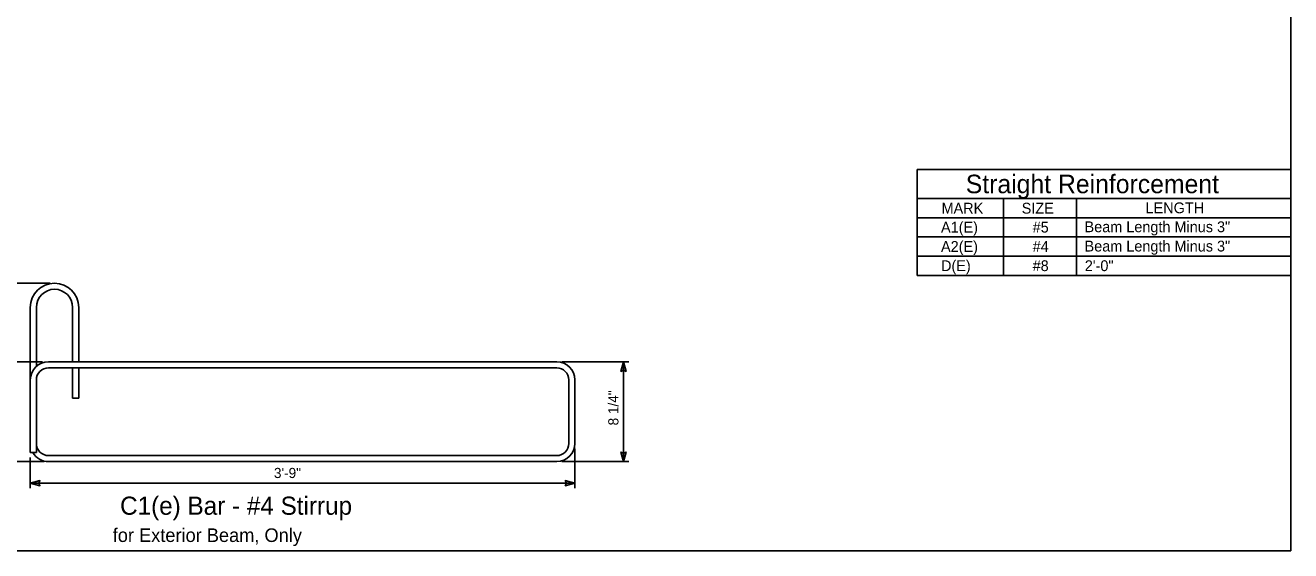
# Model space of a CAD drawing. Extents: x 1157 to 1185.5, y 1000.5 to 1021.5.
# Drawn here: x 1168.07 to 1185.5, y 1000.5 to 1007.74 of the extents above; entities that cross this region are included whole.
import ezdxf

# ---------------------------------------------------------------- set-up
doc = ezdxf.new("R2010")
doc.units = 0
for name, color, linetype in [('01-Slab', 7, 'Continuous'), ('03-Dimensions', 7, 'Continuous'), ('10-Sheet Border', 7, 'Continuous'), ('41-Bearing Pads', 7, 'Continuous'), ('42-Substructures', 7, 'Continuous')]:
    doc.layers.add(name, color=color, linetype=linetype)

# ---------------------------------------------------------------- blocks, each defined once
blk = doc.blocks.new('ARHEAD')
at = {"layer": '03-Dimensions'}
blk.add_lwpolyline([(0, 0), (-0.133, 0.033), (-0.117, 0), (-0.133, -0.033)], close=True, dxfattribs=at)

msp = doc.modelspace()

# ---------------------------------------------------------------- linework, layer by layer
at = {"layer": '01-Slab'}
for p, q in [((1180.356, 1005.752), (1185.5, 1005.752)), ((1180.356, 1004.291), (1180.356, 1005.752)), ((1185.5, 1004.291), (1185.5, 1005.752)), ((1180.356, 1005.354), (1185.5, 1005.354)), ((1181.544, 1004.291), (1181.544, 1005.354)), ((1182.551, 1004.291), (1182.551, 1005.354)), ((1180.356, 1005.088), (1185.5, 1005.088)), ((1180.356, 1004.291), (1185.5, 1004.291))]:
    msp.add_line(p, q, dxfattribs=at)
at = {"layer": '03-Dimensions'}
for p, q in [((1180.356, 1005.354), (1185.5, 1005.354)), ((1180.356, 1004.822), (1185.5, 1004.822)), ((1180.356, 1004.557), (1185.5, 1004.557)), ((1168.414, 1004.185), (1166.993, 1004.185)), ((1168.309, 1003.102), (1167.597, 1003.102)), ((1175.461, 1003.102), (1176.382, 1003.102)), ((1176.312, 1001.727), (1176.312, 1003.102)), ((1168.141, 1001.782), (1168.141, 1001.361)), ((1175.641, 1001.907), (1175.641, 1001.361)), ((1168.331, 1001.727), (1166.993, 1001.727)), ((1175.461, 1001.727), (1176.382, 1001.727)), ((1168.141, 1001.431), (1175.641, 1001.431))]:
    msp.add_line(p, q, dxfattribs=at)
at = {"layer": '10-Sheet Border'}
for p, q in [((1185.5, 1021.5), (1185.5, 1000.5)), ((1185.5, 1000.5), (1157, 1000.5))]:
    msp.add_line(p, q, dxfattribs=at)
at = {"layer": '41-Bearing Pads'}
for p, q in [((1168.141, 1002.852), (1168.141, 1003.852)), ((1168.224, 1003.039), (1168.224, 1003.852)), ((1168.724, 1003.102), (1168.724, 1003.852)), ((1168.808, 1003.102), (1168.808, 1003.852)), ((1168.391, 1003.102), (1175.391, 1003.102)), ((1175.391, 1003.019), (1168.391, 1003.019)), ((1168.724, 1002.602), (1168.724, 1003.019)), ((1168.808, 1002.602), (1168.808, 1003.019)), ((1168.141, 1001.852), (1168.141, 1002.852)), ((1168.224, 1002.852), (1168.224, 1001.852)), ((1175.558, 1001.977), (1175.558, 1002.852)), ((1175.641, 1002.852), (1175.641, 1001.977)), ((1168.724, 1002.602), (1168.808, 1002.602)), ((1168.224, 1001.852), (1168.141, 1001.852)), ((1168.391, 1001.811), (1175.391, 1001.811)), ((1175.391, 1001.727), (1168.391, 1001.727))]:
    msp.add_line(p, q, dxfattribs=at)
for centre, radius, start, end in [((1168.474, 1003.852), 0.333, 0, 180), ((1168.474, 1003.852), 0.25, 0, 180), ((1168.391, 1002.852), 0.25, 90, 180), ((1168.391, 1002.852), 0.167, 90, 180), ((1175.391, 1002.852), 0.25, 0, 90), ((1175.391, 1002.852), 0.167, 0, 90), ((1168.391, 1001.977), 0.167, 180, 270), ((1175.391, 1001.977), 0.167, 270, 0), ((1175.391, 1001.977), 0.25, 270, 0), ((1168.391, 1001.977), 0.25, 210, 270)]:
    msp.add_arc(centre, radius, start, end, dxfattribs=at)

# ---------------------------------------------------------------- block references
at = {"layer": '03-Dimensions', "xscale": 0.995260663507109, "yscale": 1.0810810810810811}
for p, rotation in [((1176.311, 1003.102), 90), ((1176.311, 1001.727), -90), ((1168.141, 1001.431), 180)]:
    msp.add_blockref('ARHEAD', p, dxfattribs=dict(at, rotation=rotation))
msp.add_blockref('ARHEAD', (1175.641, 1001.431), dxfattribs=at)

# ---------------------------------------------------------------- texts
at = {"layer": '01-Slab'}
msp.add_text('Straight Reinforcement', height=0.255, dxfattribs=at).set_placement((1181.025, 1005.425))
at = {"layer": '03-Dimensions'}
msp.add_text('8 1/4"', height=0.14, rotation=90, dxfattribs=at).set_placement((1176.241, 1002.226))
msp.add_text('3\'-9"', height=0.14, dxfattribs=at).set_placement((1171.496, 1001.501))
at = {"layer": '41-Bearing Pads'}
for s, height, p in [('MARK', 0.1488, (1180.691, 1005.144)), ('SIZE', 0.1488, (1181.795, 1005.144)), ('LENGTH', 0.1488, (1183.501, 1005.149)), ('A1(E)', 0.1488, (1180.684, 1004.883)), ('#5', 0.1488, (1181.946, 1004.883)), ('Beam Length Minus 3"', 0.14875, (1182.661, 1004.888)), ('A2(E)', 0.1488, (1180.684, 1004.617)), ('#4', 0.1488, (1181.946, 1004.617)), ('Beam Length Minus 3"', 0.14875, (1182.661, 1004.622)), ('D(E)', 0.1488, (1180.684, 1004.352)), ('#8', 0.1488, (1181.946, 1004.352)), ('2\'-0"', 0.1488, (1182.664, 1004.352)), ('for Exterior Beam, Only', 0.1875, (1169.276, 1000.62))]:
    msp.add_text(s, height=height, dxfattribs=at).set_placement(p)
at = {"layer": '42-Substructures'}
msp.add_text('C1(e) Bar - #4 Stirrup', height=0.25, dxfattribs=at).set_placement((1169.377, 1000.995))

doc.saveas('drawing.dxf')
